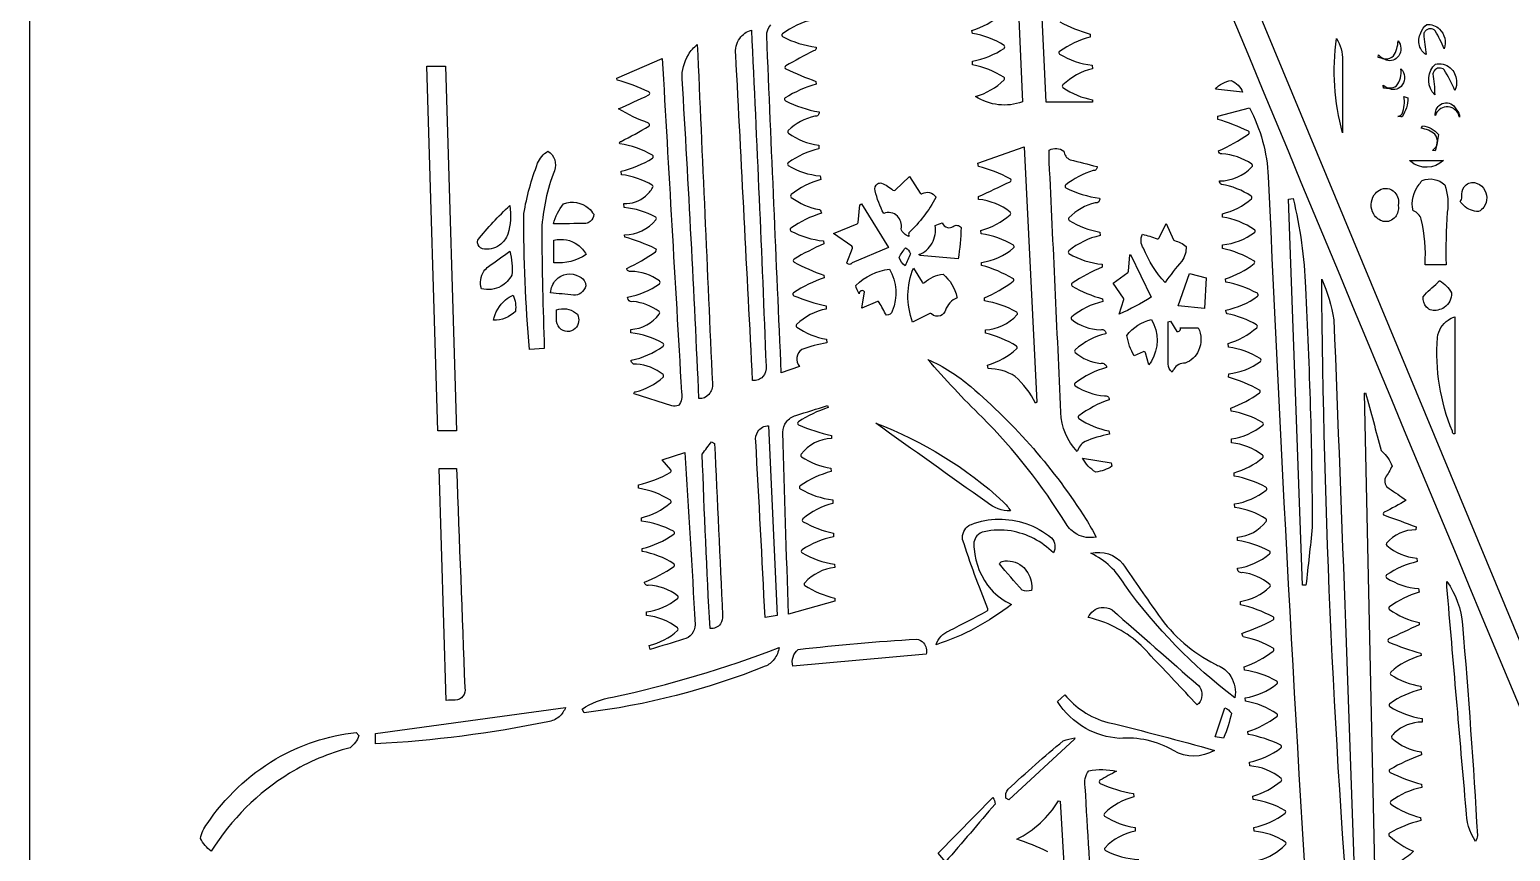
# Model space of a CAD drawing. Header units: millimetres. Extents: x -300 to 300, y -800 to 800.
# Drawn here: x -300 to 75.8, y -270.8 to -62.3 of the extents above; entities that cross this region are included whole.
import ezdxf

# ---------------------------------------------------------------- set-up
doc = ezdxf.new("R2010")
doc.units = ezdxf.units.MM
doc.layers.add('Default', color=70, linetype='Continuous')

msp = doc.modelspace()

# ---------------------------------------------------------------- linework, layer by layer
at = {"layer": 'Default'}
for points in [[(-300, -800), (300, -800), (300, 800), (-300, 800)], [(-199.16, -71.58), (-194.41, -71.58), (-191.66, -164.05), (-196.37, -164.05)], [(-1.76, -133.03), (-8.47, -132.38), (-5.64, -124.11), (-1.36, -125.27)]]:
    msp.add_lwpolyline(points, close=True, dxfattribs=at)
for points in [[(105.89, -298.11, -0.070279), (101.54, -290.05, -0.000912), (-107.94, 214.24, -0.255848), (-107.85, 220.2, -0.39256), (-103.85, 219.67, -0.011732), (-94.88, 199.19), (108.16, -289.59, -0.075469), (109.97, -294.94, -0.339873), (106.45, -298.11)], [(-116.81, -62.43, -0.002489), (-113.09, -147.65, -0.215896), (-113.93, -150.32, -0.248678), (-116.49, -151.31, 0.000129), (-120.77, -68.66, -0.191192), (-119.77, -64.5, -0.181975)], [(54.45, -68.62, -0.184637), (52.76, -66.34, -0.199099), (53.12, -63.1, -0.173527), (54.59, -60.98, -0.219417), (57.85, -62.12, -0.287654), (59.03, -67.11, 0.030034), (56.77, -62.59, 0.468954), (54.2, -62.68, 0.102909), (53.84, -63.39, 0.011737)], [(-130.53, -66.05, 0.000208), (-126.71, -152.07, -0.211142), (-127.59, -154.82, -0.234816), (-130.13, -155.9, 0.00416), (-134.38, -74.8, -0.149849), (-132.8, -68.65, -0.086488)], [(33.26, -88.47, -0.102278), (31.72, -64.5, -0.140983), (33.25, -70.04, -0.000192)], [(42.33, -68.63, 0.465063), (46.18, -68.93, 0.127981), (47.34, -65.11, -0.329212), (47.49, -68.91, -0.347264), (44.27, -69.99, -0.044942), (43.83, -69.77, 0.027077), (42.26, -69.34)], [(-149.16, -106.4, 0.188794), (-143.68, -104.53, 0.081524), (-141.87, -102.4, 0.437328), (-141.96, -101.76, 0.105671), (-149.8, -99.08), (-149.84, -98.15, 0.083973), (-141.92, -94.9, 0.560217), (-141.93, -94.15, 0.097058), (-150.21, -91.26, -0.561081), (-149.9, -90.62, 0.021605), (-142.86, -86.75, 0.588918), (-142.89, -85.98, -0.056739), (-150.51, -82.34, 0.008404), (-142.85, -78.85, 0.628384), (-142.85, -78.07, 0.046066), (-150.89, -75.1), (-150.95, -74.61), (-139.43, -69.57, 0.000258), (-134.54, -154.32, -0.241454), (-135.28, -157.65, -0.144768), (-137, -157.74), (-146.56, -154.71, -0.696888), (-146.19, -154.16, 0.127032), (-139.23, -150.48, 0.45376), (-139.24, -149.81, 0.162568), (-145.97, -147.15, -0.506589), (-147.33, -146.14, 0.112696), (-139.22, -142.58, 0.527198), (-139.25, -141.85, 0.096896), (-147.37, -139.21), (-147.41, -138.33, 0.223485), (-140.19, -134.45, 0.459137), (-140.24, -133.79, 0.133461), (-146.84, -131.26, -0.367589), (-148.09, -130.76, -0.14019), (-148.22, -130.12, 0.11831), (-140.16, -126.76, 0.504931), (-140.16, -126.05, 0.156657), (-147.4, -123.6, -0.508389), (-148.45, -122.86, 0.04369), (-141.11, -118.61, 0.571431), (-141.17, -117.86, 0.049078), (-148.95, -114.94), (-148.99, -114.33, 0.220698), (-141.05, -110.54, 0.487745), (-141.1, -109.85, 0.101299), (-149.07, -107.41)], [(61.75, -77.68, 0.03176), (59.02, -72.46, 0.446722), (56.53, -72.69, 0.114047), (56.17, -73.48, -0.035574), (56.63, -78.79, -0.368445), (56.17, -71.75, -0.046584), (56.79, -71.06, -0.246541), (60.57, -71.98, -0.192414), (62.17, -75.14, -0.132466)], [(43.56, -76.36, 0.370177), (46.92, -76.54, 0.21244), (48.06, -72.22, -0.36536), (48.4, -76.31, -0.347626), (45.21, -77.31, 0.035542), (43.6, -77.1)], [(0.95, -77.41, -0.194285), (5, -75.2, -0.199649), (7.88, -78.16)], [(49.84, -79.59, -0.133153), (48.4, -84.37, -0.036067), (47.28, -84.29, 0.217079), (48.33, -83.64, 0.136532), (48.83, -79.22)], [(62.88, -84.48, 0.239638), (61.02, -82.11, 0.336485), (57.4, -82.97, 0.092992), (56.77, -84.1, -0.277876), (58.09, -81.27, -0.358455), (61.46, -81.63, -0.102654), (62.13, -82.66, -0.31555)], [(56.09, -92.91, 0.431599), (56.68, -88.8, 0.130219), (53.15, -87.29), (53.52, -86.66, -0.189646), (57.59, -88.88, -0.033548), (56.75, -93.01)], [(-169.36, -143.14), (-173.15, -143.45, -0.022242), (-174.56, -108.94, -0.050209), (-171.06, -96.19, -0.165013), (-168.46, -93.13, -0.363596), (-166.8, -98.07, 0.076985), (-170.03, -112.91, 0.006235)], [(-57.4, -138.42, 0.202925), (-49.43, -134.65, 0.516179), (-49.47, -133.94, 0.091526), (-57.61, -131.11), (-57.68, -130.36, 0.0544), (-50.37, -126.12, 0.546696), (-50.41, -125.38, 0.056915), (-58.36, -122.1), (-58.36, -121.37, 0.130972), (-50.26, -117.67, 0.496524), (-50.29, -116.97, 0.102995), (-58.45, -114.07), (-58.55, -113.25, 0.109027), (-51.13, -109.23, 0.444975), (-51.12, -108.57, 0.146764), (-59.13, -105.36), (-59.18, -104.61, 0.010037), (-51.16, -100.87, 0.605203), (-51.14, -100.09, 0.061973), (-59.2, -97), (-59.35, -96.12), (-47.56, -92.01), (-44.35, -156.76), (-44.68, -157.04, 0.091624), (-49.87, -150.26, 0.144221), (-56.74, -148.28), (-56.85, -147.37, 0.116531), (-49.5, -143.25, 0.493275), (-49.56, -142.55, 0.082551), (-57.4, -139.3)], [(-34.09, -169.34, -0.181549), (-38.26, -159.38, 0.000703), (-41.2, -95.88, -0.001747), (-41.21, -92.83, -0.295968), (-37.51, -93.11, 0.264261), (-35.93, -95.29, 0.000671), (-29.08, -97.01, -0.539658), (-30.09, -98.03, 0.09251), (-37.03, -101.68, 0.542591), (-36.97, -102.41, 0.081368), (-28.44, -105.07, -0.546471), (-29.51, -106.24, 0.147355), (-36.2, -110.02, 0.473576), (-36.13, -110.7, 0.094117), (-28.36, -113.63), (-28.31, -114.53, 0.116955), (-36.23, -118.38, 0.504053), (-36.2, -119.09, 0.111409), (-27.8, -121.79), (-27.74, -122.57, 0.05345), (-35.38, -126.61, 0.547545), (-35.36, -127.35, 0.069879), (-27.73, -130.54), (-27.64, -131.28, 0.122074), (-35.5, -135.18, 0.477464), (-35.49, -135.86, 0.159454), (-28.25, -138.42, -0.350553), (-27.05, -138.75, -0.162867), (-26.83, -139.45, 0.12551), (-34.63, -143.5, 0.452147), (-34.62, -144.17, 0.154861), (-28.17, -146.98, -0.486994), (-26.64, -148.02, 0.098924), (-34.64, -151.97, 0.524463), (-34.6, -152.69, 0.11372), (-27.21, -155.22, -0.519331), (-25.96, -156.16, 0.07519), (-33.7, -160.26, 0.521185), (-33.68, -160.98, 0.097685), (-26.06, -164.09), (-25.95, -164.91, 0.050842), (-32.13, -166.81, 0.220192)], [(58.82, -95.46, -0.389877), (50.48, -95.69, 0.017754), (50.22, -95.46)], [(-76.81, -114.72, -0.266039), (-78.79, -112.8, 0.248894), (-79.75, -109.59, 0.317583), (-83.22, -108.95, -0.068615), (-85.38, -103.14, -0.341137), (-84.76, -101.38, -0.206006), (-83.75, -101.22, -0.078888), (-80.87, -102.99, 0.384153), (-80.35, -102.98), (-76.69, -99.53), (-73.97, -103.75, 0.414927), (-73.44, -103.89, -0.410553), (-70.03, -104.73, -0.011367), (-69.96, -104.84, -0.080168), (-76.81, -113.8, 0.223748)], [(53.42, -100.52, -0.283133), (59.17, -101.64, -0.124722), (59.82, -108.61, 0.023407), (59.5, -121.95), (54.17, -121.95, 0.075973), (53.2, -110.35, 0.242475), (51.21, -108.27), (51.13, -108.24, -0.233873), (52.69, -101.53, -0.009309), (52.87, -101.33, -0.03996)], [(63.55, -104.73, -0.218417), (64.12, -102.16, -0.285769), (66.76, -101.1, -0.193441), (69.03, -102.51, -0.32301), (69.09, -107.28, -0.122515), (67.75, -108.44, -0.180494), (64, -106.91, -0.056572), (63.06, -105.83, 0.270149)], [(20.68, -105.11, -0.050867), (23.81, -127.72, -0.012011), (25.55, -188.51, -0.002155), (23.94, -203.24), (23.11, -203.23), (19.5, -105.32)], [(47.35, -106.97, -0.214342), (46.64, -109.8, -0.288963), (43.58, -110.93, -0.195251), (41.16, -109.13, -0.29898), (41.3, -104.19, -0.108643), (42.58, -103.01, -0.36482), (46.53, -103.58, -0.242269), (47.35, -106.79, 0.098115)], [(-178.12, -106.9, -0.110817), (-178.59, -114.13, -0.150687), (-180.78, -116.98, -0.210039), (-185.08, -117.86, -0.284076), (-186.28, -116.41, -0.095959), (-186.25, -115.67, -0.035572)], [(-167.06, -111.54, -0.089919), (-164.51, -106.45, -0.276604), (-158.13, -107.61, -0.072317), (-156.81, -109.13, -0.213587), (-157.69, -110.95, -0.145193), (-158.82, -111.44, -0.007297)], [(-88.89, -106.51), (-81.98, -117.52), (-91.25, -121.47, -0.556814), (-92.59, -121.45), (-91.15, -117.72, 0.349518), (-91.31, -117.2), (-95.98, -114), (-89.94, -111.55, 0.27478), (-89.68, -111.19), (-89.32, -106.72)], [(-74.28, -119.35, 0.181081), (-70.95, -116.47, 0.167137), (-70.16, -111.99, -0.004944), (-68.4, -111.32, 0.225934), (-67.06, -112.48, 0.200582), (-65.59, -112.26, -0.45092), (-63.57, -112.51, -0.024328), (-64.3, -120.47), (-73.99, -119.62)], [(-9.41, -115.8, -0.1133), (-6.48, -117.27, -0.175612), (-7.57, -121.01, 0.027586), (-11.82, -126.46, -0.085079), (-17.32, -117.76, -0.262806), (-17.55, -114.17, -0.021212), (-13.84, -115.34, 0.379408), (-13.35, -115.13), (-11.57, -111.5), (-9.69, -115.57, 0.235288)], [(-166.91, -121.42), (-166.91, -115.73, -0.232735), (-160.84, -116.91, -0.104516), (-158.73, -119.33, -0.17263)], [(-178.13, -118.47, -0.103619), (-177.64, -124.56, -0.139198), (-180.34, -127.37, -0.200141), (-185.31, -128.02, -0.230766), (-184.68, -123.57, -0.089407), (-183.52, -122.39, 0.004197)], [(-77.81, -122.17, -0.17184), (-79.32, -120.08, -0.037593), (-77.72, -117.64, -0.235581), (-76.46, -119.14, -0.015021)], [(-15.33, -130.13, -0.038718), (-23.42, -134.46), (-22.3, -130.77, 0.229649), (-22.36, -130.38), (-24.97, -126.56), (-21.26, -123.91, 0.218078), (-21.08, -123.59), (-20.78, -119.42), (-20.61, -119.36)], [(-84.84, -131.28), (-88.79, -132.94), (-88.13, -128.84, 0.718879), (-89.41, -129.1, 0.053202), (-89.42, -129.27, -0.146757), (-90.27, -127.16, -0.159953), (-81.77, -123.03, -0.240266), (-81.06, -133.7, -0.315178), (-82.5, -134.74, -0.020323), (-84.34, -131.48, 0.397346)], [(-71.49, -134.34), (-75.88, -136.47, -0.190763), (-75.64, -122.76), (-73.49, -126.35, 0.482419), (-72.89, -126.45, -0.160403), (-68.17, -124.34, -0.175888), (-64.64, -130.16), (-64.61, -130.3, 0.204619), (-67.55, -133.44, -0.227125), (-68.84, -134.88, -0.29806), (-71.05, -134.42, 0.321711)], [(-167.78, -129.04, -0.167507), (-166.46, -125.83, -0.371252), (-160.55, -124.94, -0.246322), (-159, -126.4, -0.085176), (-158.85, -127.25, -0.180138), (-160.1, -129.13, -0.170599), (-161.93, -129.67, 0.00324)], [(36.27, -305.68, -0.019542), (27.97, -125.59, -0.059657), (31.03, -135.9, -0.001823), (36.63, -290.09, -0.00456), (36.66, -305.67)], [(57.88, -125.93, -0.121531), (60.93, -129.09, -0.248465), (59.06, -132.76, -0.115727), (57.41, -133.41, -0.293138), (54.55, -132.69, -0.229343), (53.73, -130.05, -0.056634), (57.37, -126.53, -0.096409)], [(-182.28, -136.03, -0.169663), (-179.21, -130.86, -0.068565), (-177.27, -129.64, -0.138781), (-176.7, -133.79, -0.196121)], [(-166.28, -133.35, -0.239698), (-161.42, -134.11, -0.026647), (-160.94, -134.5, -0.320303), (-161.56, -138.1, -0.430968), (-165.49, -137.96, -0.201591), (-166.28, -135.66, -0.022416)], [(61.7, -135.18), (61.7, -164.84, -0.589017), (61.12, -164.19, -0.116381), (57.33, -140.36, -0.21171), (60.03, -135.96, -0.081651)], [(-19.66, -145.08, -0.087902), (-21.49, -139.88, -0.183333), (-15.25, -135.85, -0.271166), (-15.29, -146.41, -0.027474), (-15.9, -147.31), (-16.8, -144.26, 0.461734), (-17.35, -144)], [(-10.39, -136.26), (-8.83, -138.84, 0.51383), (-7.89, -138.25, 0.119075), (-7.94, -137.9), (-3.37, -137.9, -0.225414), (-3.33, -143.71, -0.200298), (-6.72, -146.88, 0.261722), (-9.59, -148.42, 0.057541), (-9.97, -149.19, -0.280128), (-11.01, -147.1, -0.001997), (-11.05, -136.37)], [(-29.33, -191.01, -0.182456), (-34.19, -190.3, -0.127269), (-36.94, -187.65, 0.059165), (-58.23, -160.63, -0.021542), (-72.04, -145.94, -0.075123), (-61.15, -152.84, -0.075333), (-31.87, -186.53, -0.022534)], [(-97.29, -158.17, 0.065275), (-104.88, -161.75, 0.589326), (-104.83, -162.51, 0.053085), (-96.49, -165.25), (-96.48, -166, 0.227324), (-104.16, -170.01, 0.457715), (-104.1, -170.67, 0.103716), (-96.62, -173.54), (-96.53, -174.38, 0.090147), (-104.44, -178.05, 0.544867), (-104.41, -178.79, 0.0992), (-96.14, -181.61), (-96.11, -182.5, 0.120151), (-103.74, -186.41, 0.517195), (-103.67, -187.12, 0.076435), (-95.97, -190.05), (-95.97, -190.94, 0.101769), (-103.95, -194.29, 0.540992), (-103.93, -195.03, 0.098138), (-95.67, -197.88), (-95.62, -198.74, 0.178752), (-103.28, -202.6, 0.486617), (-103.25, -203.3, 0.094035), (-95.62, -206.48), (-95.61, -207.32), (-107.36, -210.59, -0.002512), (-108.8, -164.44, -0.152198), (-107.92, -161.8, -0.179593), (-105.54, -160.16, 0.004362), (-97.48, -157.63)], [(-110.28, -210.94), (-113.35, -211.43, 0.002313), (-115.71, -166.72, -0.178264), (-115.16, -164.27, -0.261066), (-112.43, -162.77)], [(-51.06, -184.4, -0.170158), (-56.97, -182.25, -0.001403), (-85.24, -162.12, -0.094975), (-52.88, -182.05, -0.079117)], [(-127.3, -214.21, -0.004998), (-129.28, -169.98, -0.012033), (-126.89, -166.83), (-126.13, -167.25, 0.001302), (-124.1, -210.96, -0.175377), (-124.67, -213.04, -0.281232)], [(-144.54, -193.95, 0.097181), (-136.5, -190.28, 0.557927), (-136.55, -189.53, 0.083764), (-144.68, -186.96), (-144.72, -186.12, 0.115886), (-137.32, -182.37, 0.494635), (-137.35, -181.67, 0.100971), (-145.42, -178.65), (-145.46, -177.78, 0.069175), (-137.39, -174.64, 0.469103), (-137.29, -173.97), (-139.49, -171.46), (-133.7, -169.54, -0.001833), (-131.08, -213.26, -0.157885), (-131.96, -215.64, -0.170202), (-134, -216.96, 0.000847), (-142.49, -219.54), (-142.79, -218.49, 0.132806), (-135.57, -214.75, 0.444902), (-135.57, -214.09, 0.139395), (-143.4, -210.9), (-143.42, -209.97, 0.143054), (-135.52, -206.57, 0.46907), (-135.52, -205.89, 0.145052), (-142.9, -203.23, -0.538132), (-143.93, -202.46, 0.059545), (-136.5, -198.5, 0.532017), (-136.51, -197.77, 0.098432), (-144.5, -194.67)], [(-32.76, -171), (-25.45, -172.16), (-25.29, -173.05, -0.111971), (-29.41, -174.53, -0.143245)], [(-194.29, -232.48), (-196.09, -173.62), (-191.66, -173.62, -0.000584), (-189.55, -229.27, -0.213228), (-190.01, -231.41, -0.253503), (-192, -232.39, 0.028547)], [(-69.94, -218.32, -0.21416), (-66.63, -214.77), (-66.49, -214.71, 0.004788), (-56.96, -209.77, 0.374322), (-56.77, -209.21, -0.019635), (-63.19, -191.63, -0.299696), (-61.58, -188.08, -0.05318), (-60.98, -187.79, -0.175164), (-47.12, -187.6, -0.086922), (-40.67, -191.21, -0.328964), (-40.15, -195.06, 0.159604), (-50.91, -189.48, 0.092486), (-57.76, -189.67, 0.168098), (-59.55, -190.71, 0.250803), (-60.25, -194.01, 0.166322), (-55.95, -204.3, 0.104108), (-50.81, -208.1, -0.089793)], [(-30.65, -195.14, -0.291281), (-22.51, -197.8, 0.005898), (-13.44, -210.86, 0.122928), (0.87, -223.24, 0.010034), (2.21, -223.88, -0.130637), (4.88, -226.38, -0.183267), (5.91, -231.79, -0.075411), (-22.03, -203.13, 0.151313)], [(-53.16, -197.2, -0.232093), (-48.11, -198.4, -0.171949), (-45.81, -202.21, -0.082998), (-45.71, -204.54, -0.191107), (-48.05, -204.51, -0.012241), (-53.86, -197.83, -0.181926)], [(59.72, -202.27, -0.136397), (63.66, -213.26, -0.006833), (67.47, -266.72, -0.114915), (66.96, -268.25, -0.13713), (64.62, -260.26, -0.000805), (59.73, -203.62)], [(-3.67, -233.61, 0.005432), (-15.36, -221.22, 0.127176), (-27.08, -212.71, 0.040747), (-31.35, -211.43, -0.256004), (-28, -208.88, -0.175388), (-25.23, -209.49, 0.000857), (-3.34, -228.68, -0.326921), (-2.93, -232.75, -0.090198)], [(-106.29, -223.78, -0.286121), (-104.94, -219.54, -0.012935), (-74.85, -216.9, -0.173138), (-73.13, -217.89, -0.231726), (-72.44, -220.73)], [(-159.76, -234.69, -0.115784), (-152.04, -231.64, 0.039349), (-109.79, -219.03, -0.132598), (-111.02, -222.03, -0.13066), (-113.3, -223.81, -0.065042), (-159.23, -235.61)], [(-39.15, -232.74), (-37.21, -231.02, 0.075166), (-32.61, -235.23, 0.087676), (-26.33, -238.03, -0.009513), (0.71, -245.13, -0.273901), (-9.67, -245.2, 0.154012), (-23.46, -242.09, -0.114406), (-31.96, -239.56, -0.118714)], [(-163.97, -234.24, -0.124053), (-165.63, -236.6, -0.14704), (-168.46, -237.88, -0.037775), (-212.22, -243.49), (-212.22, -240.87)], [(3.32, -234.31, -0.139208), (5.02, -235.66, -0.050622), (3.06, -242, -0.019531), (0.89, -241.72)], [(-216.4, -241.38, -0.14953), (-218.67, -244.46, 0.073029), (-234.02, -250.96, 0.116113), (-253.88, -270.67, -0.139983), (-256.62, -267.46, -0.114533), (-254.96, -263.81, -0.112232), (-237.53, -247.32, -0.108066), (-217.13, -240.62)], [(-34.79, -242.27), (-51.46, -257.67), (-52.2, -257.3, -0.232958), (-51.64, -255.02, -0.01318), (-37.67, -242.69, -0.024881), (-34.75, -241.98)], [(-67.55, -273.43), (-69.37, -271.26), (-55.56, -257.12, -0.166225), (-54.96, -258.76, -0.002778)]]:
    msp.add_lwpolyline(points, format="xyb", close=True, dxfattribs=at)
for points in [[(-51.98, 9.56), (-48.01, -80.57, -0.240421), (-59.92, -79.23, 0.125085), (-52.68, -75.04, 0.476839), (-52.74, -74.35, 0.087453), (-60.67, -71.18), (-60.65, -70.3, 0.098051), (-52.67, -67.03, 0.53239), (-52.67, -66.3, 0.115613), (-60.7, -63.29), (-60.83, -62.5, 0.096814), (-53.43, -58.48, 0.484025)], [(-38.53, -60.3, 0.054578), (-30.85, -63.39), (-30.84, -64.15, 0.082118), (-38.59, -67.79, 0.537887), (-38.58, -68.52, 0.099934), (-30.32, -71.32), (-30.24, -72.21, 0.130019), (-37.76, -76.28, 0.462874), (-37.72, -76.95, 0.111081), (-30.2, -80.06), (-30.26, -80.64), (-41.98, -80.64), (-46.24, 8.75, -0.33115)], [(-101.21, -59.72, 0.098387), (-108.92, -63.33, 0.542567), (-108.88, -64.06, 0.089889), (-100.34, -66.71, -0.44826), (-101.04, -67.64, 0.010462), (-108.08, -71.49, 0.60761), (-108.05, -72.26, 0.016696), (-100.42, -75.42), (-100.4, -76.09, 0.06884), (-108.21, -79.59, 0.585908), (-108.18, -80.35, 0.071247), (-99.64, -83.17, -0.544577), (-100.71, -84.22, 0.136097), (-107.43, -87.88, 0.446904), (-107.4, -88.54, 0.131239), (-99.72, -91.58), (-99.69, -92.49, 0.095183), (-107.46, -96.03, 0.514176), (-107.46, -96.75, 0.121388), (-99.35, -99.35), (-99.21, -100.31, 0.1053), (-106.7, -104.14, 0.488005), (-106.69, -104.83, 0.122687), (-99.54, -107.89, -0.162856), (-99, -108.88, 0.086941), (-106.79, -112.65, 0.542086), (-106.76, -113.39, 0.095756), (-98.51, -115.88), (-98.42, -116.61, 0.030256), (-105.98, -120.5, 0.576842), (-105.97, -121.26, 0.050288), (-98.39, -124.53), (-98.31, -125.21, 0.060032), (-106.09, -129.02, 0.603477), (-106.03, -129.79, 0.043928), (-97.86, -132.38), (-97.81, -133.16, 0.140527), (-105.34, -137.06, 0.456125), (-105.31, -137.73, 0.112034), (-97.71, -140.83), (-97.7, -141.74, 0.052635), (-104, -143.44, 0.463331), (-104.59, -147.75), (-109.21, -149.34, -0.000711), (-112.91, -63.8, -0.181006), (-111.91, -61.1, -0.147506)], [(11.97, -273.02, 0.130972), (18.76, -269.06, 0.445822), (18.72, -268.4, 0.128128), (10.81, -265.65), (10.72, -264.7, 0.106944), (18.66, -261.09, 0.541157), (18.62, -260.36, 0.09435), (10.54, -257.62), (10.46, -256.75, 0.107466), (17.63, -252.91, 0.444265), (17.65, -252.25, 0.151454), (9.67, -249.07), (9.63, -248.17, 0.105799), (17.59, -244.52, 0.567399), (17.53, -243.78, 0.067132), (9.27, -241.1), (9.22, -240.38, 0.073501), (16.56, -236.58, 0.505555), (16.56, -235.87, 0.117574), (8.61, -232.69), (8.56, -231.81, 0.129328), (16.58, -228.29, 0.54204), (16.52, -227.56, 0.086519), (8.36, -224.77), (8.25, -223.98, 0.071255), (15.65, -219.97, 0.524922), (15.62, -219.24, 0.094079), (8.03, -216.35, -0.100222), (7.67, -215.45, 0.046705), (15.61, -212.01, 0.594686), (15.6, -211.24, 0.062175), (7.33, -208.19), (7.32, -207.36, 0.152183), (14.77, -203.68, 0.446536), (14.75, -203.02, 0.151912), (7.83, -200.03, -0.523563), (6.56, -198.95, 0.132398), (14.73, -195.3, 0.551191), (14.68, -194.57, 0.074711), (6.58, -191.87), (6.56, -191.02, 0.214831), (13.81, -187.08, 0.445334), (13.78, -186.42, 0.118623), (5.91, -183.55), (5.85, -182.63, 0.123776), (13.85, -179.11, 0.529738), (13.8, -178.38, 0.078245), (5.76, -175.56), (5.7, -174.69, 0.108327), (12.93, -170.91, 0.46412), (12.93, -170.23, 0.128442), (5.06, -167.08), (5.06, -166.09, 0.132342), (12.99, -162.67, 0.509652), (12.96, -161.95, 0.094896), (4.96, -159.09), (4.92, -158.31, 0.060272), (12.16, -154.46, 0.552322), (12.13, -153.72, 0.064253), (4.32, -150.49), (4.35, -149.6, 0.131324), (12.37, -146.46, 0.510029), (12.36, -145.74, 0.107208), (4.31, -142.82), (4.18, -141.95, 0.096803), (11.48, -137.91, 0.512134), (11.42, -137.19, 0.090494), (3.93, -134.37, -0.092921), (3.6, -133.42, 0.114411), (11.65, -129.91, 0.540309), (11.62, -129.18, 0.084958), (3.59, -126.34), (3.53, -125.47, 0.094193), (10.77, -121.63, 0.522273), (10.72, -120.91, 0.07611), (2.78, -117.77), (2.8, -116.9, 0.130874), (10.89, -113.74, 0.496991), (10.89, -113.04, 0.110545), (2.75, -109.85), (2.73, -108.97, 0.126101), (10.1, -105.22, 0.491912), (10.06, -104.52, 0.108283), (2.51, -101.55, -0.266742), (2, -100.65, 0.210467), (10.23, -97.09, 0.495038), (10.19, -96.38, 0.127897), (2.59, -93.75, -0.533718), (1.79, -93.03, 0.043099), (9.37, -88.81, 0.578558), (9.33, -88.06, 0.040842), (1.59, -85.06), (1.54, -84.24), (9.64, -82.1, -0.10614), (14.39, -99.55, 0.005306), (26.45, -320.06, -0.003008)], [(41.62, -282.48), (38.8, -154.48), (39.1, -154.4, 0.004888), (43.08, -169.02, 0.149961), (43.21, -169.23, -0.128477), (45.8, -173.02, -0.039956), (44.1, -175.94, 0.377197), (45.04, -178.72, -0.022352), (49.36, -181.67, -0.029154), (43.83, -184.7, 0.670255), (43.87, -185.5, -0.011373), (51.91, -188.44), (51.87, -189.2, 0.232552), (44.4, -192.6, 0.351179), (44.46, -193.16, 0.157434), (52.07, -196.34), (52.15, -197.25, 0.092013), (44.42, -200.64, 0.509008), (44.41, -201.35, 0.127264), (52.54, -204.07), (52.67, -204.97, 0.078028), (45.15, -208.68, 0.521342), (45.15, -209.4, 0.097675), (52.67, -212.71), (52.7, -213.26, 0.002402), (44.98, -216.87, 0.642464), (44.99, -217.66, 0.036951), (53.1, -220.47), (53.19, -221.11, 0.122391), (45.48, -225.27, 0.482373), (45.53, -225.96, 0.10219), (53.12, -228.86), (53.21, -229.7, 0.100063), (45.23, -233.29, 0.536156), (45.25, -234.02, 0.101163), (53.44, -237.05), (53.43, -237.96, 0.189793), (46.44, -240.72, 0.012013), (45.74, -241.43, 0.356513), (45.77, -242, 0.157918), (53.2, -245.52), (53.25, -246.3, 0.046951), (45.26, -249.99, 0.596694), (45.29, -250.76, 0.047602), (53.31, -253.71), (53.33, -254.55, 0.110157), (45.52, -258.04, 0.502619), (45.53, -258.75, 0.101221), (53.05, -262.16), (53.07, -262.96, 0.071756), (45.17, -266.13, 0.49924), (45.1, -266.84, 0.085667), (51.22, -270.73, -0.092931), (47.47, -273.47, 0.224554)], [(-27.24, -320.44, -0.009294), (-32.06, -254.42, -0.23312), (-31.17, -250.29, -0.096255), (-24.12, -250.42, 0.012108), (-28.33, -252.74, 0.601498), (-28.3, -253.51, 0.066793), (-19.86, -256.12), (-19.75, -256.93, 0.126765), (-27.19, -261.14, 0.461072), (-27.15, -261.81, 0.112807), (-19.43, -264.7), (-19.38, -265.6, 0.154687), (-27.05, -269.84, 0.492303), (-26.95, -270.53, 0.10567), (-18.47, -272.81)], [(-41.58, -270.84, 0.032741), (-49.47, -267.65, 0.142822), (-38.84, -257.92), (-38.41, -258.03), (-34.71, -321.56)]]:
    msp.add_lwpolyline(points, format="xyb", dxfattribs=at)

doc.saveas('drawing.dxf')
